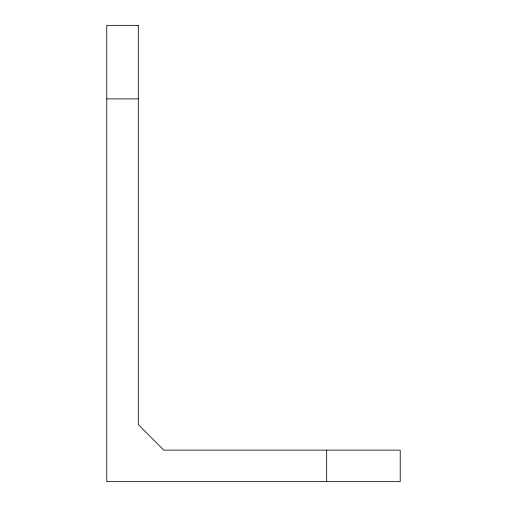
<?xml version="1.0" encoding="UTF-8"?>
<svg xmlns="http://www.w3.org/2000/svg" width="507" height="507" viewBox="0 0 507 507"><rect width="100%" height="100%" fill="white"/><g stroke="black" fill="none" stroke-linecap="round" stroke-linejoin="round"><path stroke-width="0.76" d="M106.774 98.897L138.297 98.897M326.679 450.127L326.679 481.65M138.297 25.35L106.774 25.35L106.774 481.65L400.226 481.65L400.226 450.127L163.824 450.127L138.297 424.613L138.297 25.35"/></g></svg>
